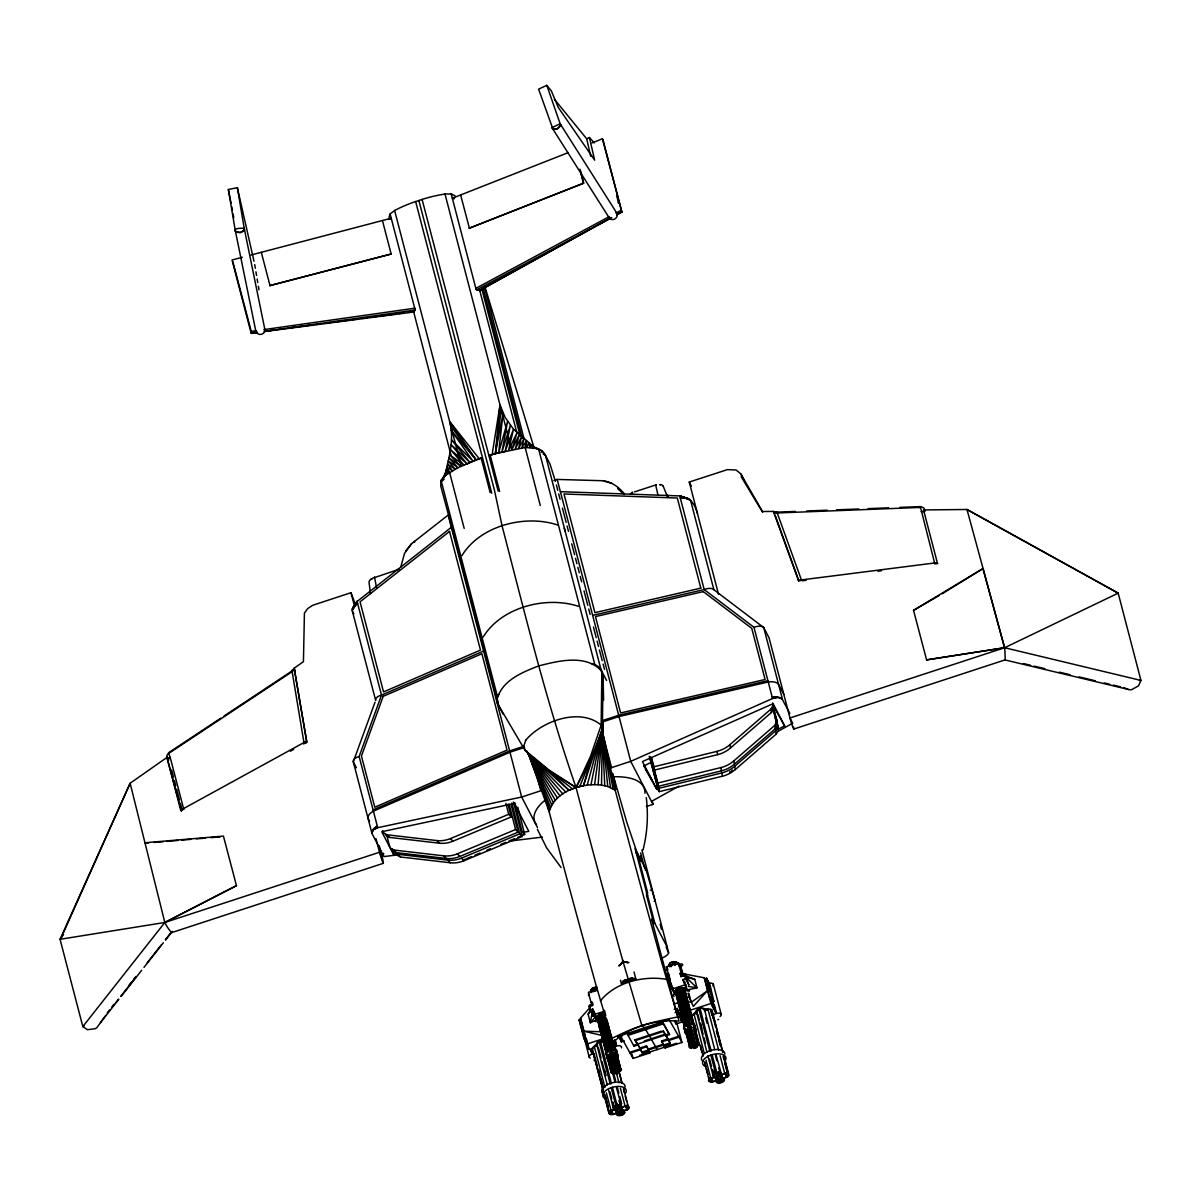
<?xml version="1.0" encoding="UTF-8"?>
<svg xmlns="http://www.w3.org/2000/svg" width="1201" height="1201" viewBox="0 0 1201 1201"><rect width="100%" height="100%" fill="white"/><g stroke="black" fill="none" stroke-linecap="round" stroke-linejoin="round"><path stroke-width="1.5" d="M618.62 203.299L616.804 196.138M451.321 527.329L357.087 601.476L352.554 608.442L352.313 610.934L375.658 700.423A12.1 5.42 -0.1 0 1 381.513 695.109L483.598 651.062M606.7 1019.139L611.759 1038.505C632.296 1028.101 655.656 1018.673 679.075 1021.12L662.081 963.637A1621.305 162.015 71.9 0 1 618.41 802.433L615.197 790.183L607.766 786.475L601.536 785.079L603.082 677.679L545.554 455.509L542.206 450.975L533.95 446.982L513.488 429.192L505.111 417.423L500.006 404.947L492.125 454.563L488.912 455.599L491.419 454.819A81.052 42.065 -14.6 0 1 505.981 451.231M611.549 767.619L603.052 735.057L603.247 720.33L618.71 715.271L767.904 680.697M561.017 125.144L557.144 128.837L552.82 128.957M251.64 332.872L232.769 261.413M244.524 229.811L240.275 232.499L235.516 231.628M645.012 793.26C645.162 778.098 624.94 776.431 613.561 776.762L609.222 768.385L630.72 761.359L772.558 698.517L777.587 697.496L781.941 698.667L789.868 713.559M466.468 464.156A81.052 42.065 -14.6 0 1 480.01 458.557L482.472 457.701L479.274 458.782L449.624 421.431C454.639 439.806 448.754 458.287 444.7 476.181L441.082 480.49L440.752 486.03L461.559 563.644M414.991 309.303L413.835 311.735M660.88 958.638A31.166 16.168 -14.6 0 0 665.099 956.506A8.842 4.594 -14.6 0 0 668.582 952.948L666.12 947.169L667.065 946.868L654.815 923.224L653.884 923.539L651.543 919.035L677.784 1016.902C655.446 1021.841 629.444 1025.534 613.035 1042.723L596.041 985.24A1621.305 162.015 71.9 0 1 552.37 824.036L549.172 811.786C554.832 791.744 579.227 783.878 598.143 784.718L602.076 729.833L601.176 725.149L601.851 671.344C586.178 653.824 558.525 660.82 538.603 665.955C522.405 672.23 502.153 680.321 497.244 698.817L498.475 705.152L503.219 714.31M591.958 1011.452L593.234 1016.361L589.075 1006.708L589.181 1005.282L592.919 1004.066L591.958 1002.204L591.027 1002.52L588.37 992.326L597.422 989.369M681.132 975.212L684.87 973.981L684.765 975.407L681.027 976.623L680.171 973.35L681.102 973.05L682.063 974.897M552.13 127.997C554.742 131.434 561.182 127.786 560.146 123.793L546.8 85.331L538.603 89.144L553.015 129.348M492.125 454.563L495.382 453.603L500.006 404.947M264.851 329.449L244.208 228.28C223.986 227.469 243.323 238.248 244.208 228.28L237.363 187.686L228.355 189.503L235.201 230.097L255.843 331.266A4.624 4.414 -14.3 0 0 264.881 330.62M621.818 211.871L616.623 214.919L621.848 212.067L603.127 140.247L602.392 138.821L592.048 142.919M353.289 607.151L356.757 604.178L357.087 601.476L352.869 607.796M606.595 680.487L601.851 671.344A34.994 18.165 -14.6 0 0 594.795 664.453L538.498 448.634L525.152 447.478L495.382 453.603L501.327 409.151M555.447 481.406L550.043 464.171L545.554 455.509L543.407 454.023L543.633 452.372M594.6 784.613L602.076 729.833L615.197 790.183L611.084 771.988M618.41 202.864L618.635 201.423M377.324 826.153L372.956 829.636L371.965 833.419L383.96 856.568L398.702 854.752M592.318 1011.752L590.352 1022.757L596.432 1019.919M495.382 453.603L503.024 413.309L498.67 452.702L507.558 421.446L501.958 451.846L510.35 425.379L505.261 451.051L513.488 429.192L508.578 450.315L516.955 432.87L511.896 449.624L519.222 434.867L515.214 448.994L521.564 436.894L518.532 448.438L523.981 438.935L521.85 447.928L526.458 440.992L526.849 447.448L528.95 443.019L529.911 447.538L531.458 445.031L536.412 448.874M526.458 440.992L525.152 447.478L540.285 505.471M590.952 784.733L602.076 729.833L603.052 735.057M1005.102 659.889L793.741 729.082L792.945 727.476A12.025 1.201 71.9 0 1 789.958 717.973L1004.637 647.729L1118.176 593.144L966.985 509.494L1118.176 593.144L1140.95 680.427L1138.548 685.816L1131.612 689.674A8.902 7.566 -27.4 0 1 1129.435 689.704L1005.057 659.95L1005.162 658.043A12.565 0.886 87.5 0 0 1004.637 647.714L966.985 509.494L923.539 509.93L937.29 562.638L798.29 580.323M643.045 849.918C647.369 832.878 648.42 814.999 646.288 797.569M534.715 767.229L540.855 790.753L521.669 797.029L377.714 827.684L373.076 830.131L371.965 833.419L353.289 761.809L375.012 702.18M400.759 567.112L404.572 553.301L411.553 543.723L448.138 515.094L521.669 797.029L537.463 827.504M919.335 507.483L776.507 512.992L774.93 511.791L774.615 513.758L773.399 511.416L762.5 511.521L740.732 473.795L736.033 469.981L727.431 469.621L689.254 482.036L718.528 594.3M591.613 992.296C589.331 988.663 594.255 986.697 597.092 987.297M597.678 1017.727A2.132 1.096 -14.6 0 1 597.257 1017.637L596.732 1016.631A2.132 1.096 -14.6 0 1 597.723 1015.776L598.849 1014.5A2.132 1.096 -14.6 0 1 599.96 1013.284L600.995 1012.953A2.132 1.096 -14.6 0 1 602.782 1013.194L604.719 1013.434M597.497 1017.457L597.888 1015.896A1.771 0.916 -14.6 0 1 599.614 1015.581M600.86 1013.194L599.299 1014.38A1.726 0.901 -14.6 0 0 599.779 1014.95M593.879 1060.198L594.855 1059.958M612.375 1071.487A1.771 0.916 -14.6 0 1 614.477 1071.262L614.912 1072.088A1.771 0.916 -14.6 0 1 613.216 1073.093L611.549 1072.703L612.375 1071.487L608.637 1057.135L612.72 1071.157A2.132 1.096 -14.6 0 1 614.717 1071.082L615.227 1072.073A2.132 1.096 -14.6 0 1 613.756 1073.139L613.246 1073.274A2.132 1.096 -14.6 0 1 611.759 1073.214L611.234 1072.223A2.132 1.096 -14.6 0 1 612.21 1071.352M602.256 1014.71L602.422 1014.62A2.132 1.096 -14.6 0 0 602.992 1013.419L617.479 1069.01A2.132 1.096 -14.6 0 1 616.924 1070.196L615.017 1070.631A1.726 0.901 -14.6 0 1 613.786 1069.971L614.777 1068.965M617.134 1111.51L616.984 1112.126A4.249 2.207 -14.6 0 1 614.026 1114.258L612.945 1114.528A4.249 2.207 -14.6 0 1 610.018 1114.408L608.982 1112.411A4.249 2.207 -14.6 0 1 610.949 1110.685L611.955 1110.279A4.249 2.207 -14.6 0 1 615.948 1110.129L618.11 1115.053L622.253 1114.603L624.01 1112.666A3.528 1.832 -14.6 0 0 621.487 1111.3L618.155 1112.396A3.528 1.832 -14.6 0 0 617.569 1114.768L618.11 1115.053M609.523 1112.892L611.279 1110.94A3.558 1.847 -14.6 0 1 615.467 1110.49L616.323 1112.156A3.558 1.847 -14.6 0 1 612.945 1114.168L609.523 1112.892M620.947 1070.121L618.83 1069.34L618.02 1071.067A1.786 0.931 -14.6 0 0 620.121 1070.842L620.947 1070.121L617.044 1055.078M614.101 1107.907L617.224 1105.536L620.407 1105.851A3.453 1.786 -14.6 0 1 619.821 1108.178L616.563 1109.244A3.453 1.786 -14.6 0 1 614.101 1107.907L612.705 1102.563M628.393 1108.208C628.769 1104.094 618.905 1107.382 622.568 1110.114A3.558 1.847 -14.6 0 0 626.757 1109.649L628.393 1108.208L627.462 1104.635M669.633 966.775C667.276 962.767 672.98 960.86 676.013 962.001M677.995 990.149L675.532 990.6L675.502 991.936M686.191 1022.937L677.304 988.858L678.16 987.913L692.662 1043.504L691.806 1044.45A1.726 0.901 -14.6 0 0 693.037 1045.11L694.673 1044.57A1.726 0.901 -14.6 0 0 694.959 1043.414L692.467 1043.354A2.132 1.096 -14.6 0 0 691.416 1044.525L691.476 1044.795A2.132 1.096 -14.6 0 0 692.932 1045.335L694.944 1044.675A2.132 1.096 -14.6 0 0 695.499 1043.489L680.817 987.672A2.132 1.096 -14.6 0 0 679.015 987.432L677.965 987.762A2.132 1.096 -14.6 0 0 676.914 988.933L675.773 990.194A2.132 1.096 -14.6 0 0 675.698 992.206M698.952 1044.6L697.301 1043.699A1.771 0.916 -14.6 0 0 695.604 1044.705L696.04 1045.546A1.771 0.916 -14.6 0 0 698.141 1045.32L698.952 1044.6L695.049 1029.557M699.357 1044.27L699.282 1044.585A2.132 1.096 -14.6 0 1 698.306 1045.44L697.796 1045.651A2.132 1.096 -14.6 0 1 695.799 1045.726L695.289 1044.72A2.132 1.096 -14.6 0 1 696.76 1043.654L697.271 1043.519A2.132 1.096 -14.6 0 1 698.772 1043.579L699.357 1044.27L684.27 988.003A2.132 1.096 -14.6 0 0 682.799 987.928M696.25 1011.182A4.249 2.207 -14.6 0 1 698.366 1008.84L700.453 1008.164A4.249 2.207 -14.6 0 1 704.026 1008.645L707.974 1009.2A4.249 2.207 -14.6 0 1 710.947 1009.305L711.983 1011.302A4.249 2.207 -14.6 0 1 711.562 1011.933M717.703 1019.694L718.693 1019.439M713.799 1075.3L716.922 1072.913L720.105 1073.229A3.453 1.786 -14.6 0 1 719.519 1075.556L716.261 1076.621A3.453 1.786 -14.6 0 1 713.799 1075.3L712.403 1069.941M716.832 1078.903L716.682 1079.504A4.249 2.207 -14.6 0 1 713.724 1081.651L712.643 1081.921A4.249 2.207 -14.6 0 1 708.665 1080.96A4.249 2.207 -14.6 0 1 710.647 1078.063L711.653 1077.657A4.249 2.207 -14.6 0 1 715.646 1077.507L717.808 1082.446L721.966 1081.981L723.708 1080.044A3.528 1.832 -14.6 0 0 721.2 1078.693L717.853 1079.789A3.528 1.832 -14.6 0 0 717.267 1082.146L717.808 1082.446M728.091 1075.586L727.236 1073.919L724.788 1073.814A3.558 1.847 -14.6 0 0 721.411 1075.826L722.266 1077.492A3.558 1.847 -14.6 0 0 726.455 1077.027L728.091 1075.586L724.969 1063.501M587.244 785.079L602.076 729.833L613.005 788.757M444.295 476.752L445.346 473.194L446.202 474.92L442.584 478.614L445.346 473.194M607.766 786.475L602.076 729.833L583.491 785.679L591.027 758.807L602.076 729.833L610.528 787.511M461.98 555.568C480.16 525.588 525.092 514.193 557.474 524.957M483.222 637.01C501.402 607.03 546.335 595.636 578.717 606.4M356.352 767.754L353.289 761.809A12.1 5.42 -0.1 0 1 359.144 756.495L381.513 695.109L357.087 601.476L352.554 608.442M355.901 604.719L357.087 601.476L353.815 606.52M168.816 757.756L168.545 758.612A3.888 3.303 -27.4 0 0 168.515 759.467M579.753 786.49L591.027 758.807L576.06 787.526L569.574 790.093M61.221 937.711L130.128 783.262L166.939 757.441L181.456 810.75M379.276 845.864L382.368 857.739A12.025 1.201 71.9 0 1 383.329 863.324L171.998 932.486L170.302 931.165A12.565 3.258 55.7 0 1 164.822 922.458L130.128 783.262L60.05 939.302L82.824 1026.585L87.433 1029.692L95.134 1028.747A8.902 7.566 -27.4 0 0 96.981 1027.471L105.703 1015.445M600.425 1000.928C615.167 982.268 643.586 975.362 666.45 979.325M793.741 729.082L793.756 729.052A12.025 1.201 71.9 0 0 793.621 727.1M353.109 609.357L357.087 601.476L352.328 609.087M355.121 605.304L357.087 601.476L354.43 605.904M353.019 608.862L357.087 601.476L352.208 609.733M595.516 1016.722L590.352 1022.757L588.13 1014.214L589.961 1010.957M405.923 550.749L411.553 543.723M620.497 980.151L621.412 983.634L622.779 981.532A2.732 1.411 -14.6 0 1 623.394 980.932L623.935 980.601A3.288 1.711 -14.6 0 1 624.79 980.241L630.42 978.395A3.288 1.711 -14.6 0 1 631.351 978.169L632.011 978.109A2.732 1.411 -14.6 0 1 633.002 978.184L635.824 978.92L634.023 971.954M592.874 1048.128L593.789 1047.122M692.572 1015.506L693.487 1014.5M455.044 195.763L451.216 193.961L444.986 194.022A81.052 42.065 -14.6 0 0 424.584 198.645L413.174 202.384A81.052 42.065 -14.6 0 0 394.604 210.505L390.115 213.943L389.004 217.366M390.715 218.942L391.226 218.222L382.428 220.534L391.166 254.011L269.985 285.568L391.166 254.011M541.156 452.402L542.206 450.975M63.458 934.708L60.05 939.302L164.837 922.473L379.516 852.245L382.368 857.739M264.43 331.566L413.699 311.99L415.186 310.038L264.4 331.431M630.375 494.121L631.11 493.356M148.729 842.922L144.841 842.772L223.431 836.106L236.462 885.647L164.837 922.473L82.824 1026.585L84.19 1025.744M107.234 1012.863L109.516 1009.966M111.813 1007.054L114.095 1004.141M128.987 985.255L131.284 982.343M133.566 979.431L135.863 976.533M116.092 1002.265L118.404 999.322M120.716 996.395L135.728 977.344M147.273 962.692L161.129 945.097M165.348 939.752L170.617 933.057M100.524 1022.531L118.824 999.307M121.106 996.395L141.703 970.273M143.985 967.375L163.381 942.755M165.603 939.918L172.313 931.421A11.545 3.002 55.7 0 1 172.058 932.426L172.058 932.426M530.392 756.06L524.912 750.1L498.475 705.152A34.994 18.165 -14.6 0 1 497.379 696.31L498.88 694.433M630.42 978.395L628.423 980.887L621.412 983.634M588.13 1014.214L590.276 1011.572M497.379 696.31L441.082 480.49L444.7 476.181M628.934 962.526A2.732 1.411 -14.6 0 0 627.958 962.436L623.049 961.836L619.476 965.619L622.989 961.431L619.566 949.105A1633.165 163.201 71.9 0 1 576.06 787.526C546.32 701.954 525.002 613.816 502.153 526.248L494.422 490.143L418.864 200.477M590.922 1048.833L592.258 1053.968L589.676 1048.983L588.325 1048.503L580.383 1018.298L590.156 1007.414M624.325 1040.877L621.427 1041.822L619.776 1038.625L621.923 1036.238M619.476 965.619L622.989 961.431L627.943 962.436M372.28 578.357L399.393 569.154M389.214 219.273L389.424 219.062A8.842 2.387 -19.7 0 1 390.445 218.252M440.647 482.397L444.1 479.079L441.082 480.49M717.042 751.346L717.613 754.633L654.53 770.051L653.96 766.763L717.042 751.346A28.013 24.02 -9.8 0 0 729.953 744.65L770.892 709.16L772.798 705.858A8.272 7.101 -9.8 0 0 772.693 703.065M717.613 754.663A28.013 24.02 -9.8 0 0 730.523 747.938L771.462 712.448L773.369 709.145A8.272 7.101 -9.8 0 0 773.264 706.353M650.582 757.381L658.403 786.295L721.486 770.862A28.013 24.02 -9.8 0 0 734.396 764.166L733.841 760.909L774.765 725.389L776.672 722.086A8.272 7.101 -9.8 0 0 776.567 719.294L772.663 704.837M734.411 764.196L775.336 728.677L777.242 725.374A8.272 7.101 -9.8 0 0 777.137 722.582L776.567 719.294M777.497 724.638L778.068 727.926A8.272 7.101 -9.8 0 1 778.173 730.718L776.266 734.021L735.342 769.526L734.772 766.238L775.696 730.733L777.602 727.431A8.272 7.101 -9.8 0 0 777.497 724.638L772.603 706.578M631.351 978.169L628.423 980.887L623.409 980.917M604.779 1013.644L603.277 1014.395L612.15 1048.458M684 989.519L684.3 988.318L682.799 988.123A1.771 0.916 -14.6 0 0 681.117 989.129M706.969 1052.271L696.265 1011.212L693.953 1013.704A4.249 2.207 -14.6 0 0 691.776 1016.151M691.236 1047.572A1.786 0.931 -14.6 0 0 692.932 1046.566C692.572 1043.684 687.002 1047.918 691.221 1047.572M168.74 752.652L166.924 755.474A3.888 3.303 -27.4 0 0 167.074 757.125L168.17 759.798A3.002 1.561 -17.5 0 1 170.182 757.336L169.011 754.408M631.801 978.109L628.423 980.887L623.559 980.812M546.245 799.401C538.739 804.67 529.251 815.884 536.592 824.832M632.011 978.109L628.423 980.887L623.935 980.601M686.191 998.857L688.894 996.8L687.978 993.287M688.128 1001.784L691.221 1002.355L707.569 990.63L693.292 1006.363L688.894 996.8M303.538 743.989L306.81 742.188L294.185 668.176L303.433 661.691L304.423 613.126L307.681 608.562L312.845 605.244L350.992 592.693L355.676 605.229M169.191 752.336L220.819 718.138M223.941 716.066L294.35 669.452L293.149 670.113A4.309 1.381 -84.4 0 0 292.774 671.239L169.761 752.712A1.862 1.576 -27.4 0 0 168.981 754.423M631.426 493.116L632.507 492.11L632.537 493.671M1139.389 680.532L1140.95 680.427L1004.637 647.729L926.587 659.889L913.541 610.348L982.973 568.583L942.185 593.729M939.032 595.621L913.541 610.348M591.162 992.566L590.952 989.834M668.972 964.313L669.422 966.295M677.034 963.923L676.043 962.001M616.308 1070.301L616.653 1070.091A1.726 0.901 -14.6 0 0 616.939 1068.935L614.462 1068.875A2.132 1.096 -14.6 0 0 613.396 1070.046L613.471 1070.316A2.132 1.096 -14.6 0 0 614.912 1070.857L615.993 1070.661M694.193 1046.476L693.833 1046.687A1.771 0.916 -14.6 0 0 693.547 1047.872L696.76 1046.822A1.771 0.916 -14.6 0 0 695.499 1046.146L693.593 1046.596A2.132 1.096 -14.6 0 0 693.037 1047.797L693.217 1048.023A2.132 1.096 -14.6 0 0 695.559 1048.128A2.132 1.096 -14.6 0 0 697.12 1046.762L697.045 1046.476A2.132 1.096 -14.6 0 0 695.604 1045.936L694.523 1046.131M356.757 604.178L357.658 603.668M651.482 801.397L679.09 786.115M778.158 731.274L792.78 723.197M590.577 228.926L479.589 290.612L476.091 289.321M593.834 227.124L610.153 218.147M618.32 213.658L621.788 211.736L602.392 138.821M611.729 217.606L479.379 290.507L479.92 291.122M181.171 811.08L180.69 810.15L306.33 741.257M290.417 751.18L293.705 749.379M609.312 216.615L475.671 288.465L476.602 289.951L610.003 218.402M615.903 213.087L621.052 210.325L621.713 212.352M643.661 766.088L651.948 761.959M778.023 729.217L784.658 725.929L773.129 703.681L642.46 761.569L656.917 789.462L645.432 769.21M554.367 99.218L586.673 138.791L589.406 137.53L594.33 142.904M373.076 809.864L509.659 750.94L523.396 746.452M383.84 833.104L386.947 834.77L436.819 840.565A28.013 23.119 -43.6 0 0 450.435 838.598L508.684 814.293L511.221 816.935L452.942 841.21A28.013 23.119 -43.6 0 1 439.341 843.192L389.469 837.412L386.362 835.746A8.272 6.831 -43.6 0 1 385.296 833.869M443.694 855.803A28.013 23.119 -43.6 0 0 457.311 853.851L515.559 829.546L518.096 832.188L459.818 856.463A28.013 23.119 -43.6 0 1 446.217 858.445L396.345 852.665L393.237 850.999A8.272 6.831 -43.6 0 1 392.367 849.632M447.808 860.096A28.013 23.119 -43.6 0 0 461.409 858.16L519.673 833.839L522.195 836.497L463.931 860.772A28.013 23.119 -43.6 0 1 450.33 862.753M466.423 858.73L471.558 856.583M474.995 855.157L480.13 853.025M486.99 850.158L490.413 848.732M500.697 844.453L505.831 842.306M509.269 840.88L514.403 838.733M517.841 837.307L524.687 834.455L517.781 807.207M595.201 990.72L594.15 991.05A2.132 1.096 -14.6 0 0 593.729 991.305M603.668 1040.907A4.249 2.207 -14.6 0 0 600.74 1040.772L598.668 1041.462A4.249 2.207 -14.6 0 0 596.552 1043.804L594.255 1046.326L604.944 1087.46M694.193 1014.079L696.865 1013.389M617.044 1071.517L615.573 1072.118A2.132 1.096 -14.6 0 0 615.017 1073.319L615.212 1073.544A2.132 1.096 -14.6 0 0 617.539 1073.649A2.132 1.096 -14.6 0 0 619.1 1072.283L619.04 1071.998A2.132 1.096 -14.6 0 0 617.584 1071.457L615.828 1072.208A1.771 0.916 -14.6 0 0 615.528 1073.394L618.755 1072.343A1.771 0.916 -14.6 0 0 617.494 1071.667M692.662 1043.504L678.79 987.477L693.367 1043.264M608.667 1090.238L613.441 1108.613A4.249 2.207 -14.6 0 0 616.353 1109.694L620.377 1108.373A4.249 2.207 -14.6 0 0 621.487 1105.986L616.443 1087.686M720.78 1072.898A4.249 2.207 -14.6 0 0 717.207 1072.418L715.12 1073.093A4.249 2.207 -14.6 0 0 713.019 1075.435L713.139 1076.006A4.249 2.207 -14.6 0 0 716.051 1077.072L720.075 1075.751A4.249 2.207 -14.6 0 0 721.185 1073.364L716.141 1055.078M711.818 1077.973L709.311 1080.75L712.658 1081.546A3.558 1.847 -14.6 0 0 716.036 1079.534L715.165 1077.867L711.818 1077.973L712.613 1081.561M726.785 1077.297L725.779 1077.702A4.249 2.207 -14.6 0 1 721.786 1077.837L720.75 1075.841A4.249 2.207 -14.6 0 1 723.723 1073.709L724.788 1073.439A4.249 2.207 -14.6 0 1 727.716 1073.574L728.752 1075.556A4.249 2.207 -14.6 0 1 726.785 1077.297L725.809 1073.739M568.043 152.692L452.327 198.225L454.248 198.75M583.641 183.198L469.306 228.205L583.641 183.198L579.978 169.206M449.624 421.431L476.106 459.923L457.941 467.744L446.202 474.92L446.021 470.146L448.318 473.149L446.727 467.069L452.282 470.687L447.463 463.976L455.074 469.201L448.213 460.884L457.941 467.744L448.979 457.851L460.854 466.318L449.744 454.864L463.811 464.952L450.615 449.759L466.829 463.631L451.201 444.73L469.876 462.34L451.486 439.791L472.969 461.109L451.156 430.288L476.106 459.923L479.274 458.782M553.871 480.505L557.189 479.424L599.93 480.655C609.823 480.505 618.47 486.435 624.415 493.941M634.563 491.855L656.346 484.784M524.041 747.607L509.99 752.216L373.406 811.14A11.86 6.155 -14.6 0 0 368.106 818.391M603.232 721.711L619.04 716.532L768.235 681.973A11.86 6.155 -14.6 0 1 778.428 684.15L783.818 694.418M646.393 806.517L653.014 804.355L652.098 800.812M654.185 901.366L655.115 901.05L646.048 869.674L637.115 852.44L636.185 852.74L638.677 857.574M645.117 869.974L646.048 869.674M650.387 890.196L651.317 889.881M653.884 923.539L646.618 895.721L646.543 892.463L647.474 892.148L637.115 852.44M646.618 895.721L647.564 895.421L647.474 892.148M673.941 990.84L674.767 994.023L672.185 989.039L666.39 966.805L678.445 962.857L681.552 968.847M624.79 980.241L628.423 980.887L632.717 979.476M679 966.174L680.006 965.844M589.075 1006.708L592.814 1005.477L591.958 1002.204M589.931 1009.981L592.739 1009.065L595.321 1014.049M685.561 984.235L687.347 991.08L682.814 979.596L685.621 978.68L688.924 985.045L684.87 973.981M667.231 974.927L666.69 973.891L670.759 988.978L672.965 988.588L672.935 987.567M592.739 1009.065L594.165 1014.56L604.508 1011.182M672.185 989.039L684.255 985.09M586.328 1043.204L583.881 1038.475L579.047 1019.934L580.924 1019.334L585.307 1036.178M683.789 973.891L704.206 977.779L704.747 978.815L706.623 978.199L709.986 984.7L713.904 1001.469L711.638 1001.304L712.568 1000.988L714.445 1008.164L713.499 1008.48L710.782 999.667L711.713 999.352L714.445 1008.164M678.295 987.868L680.457 987.838L689.344 1021.901M581.329 1025.939L583.206 1033.13L579.888 1022.276L580.834 1021.976M706.518 980.857L707.464 980.541L708.425 982.403L710.767 991.395L707.464 980.541M684.465 988.513L684.78 988.993A2.132 1.096 -14.6 0 1 683.804 989.864M707.494 982.703L708.425 982.403M582.245 1031.284L583.176 1030.968M709.806 989.549L708.875 989.849L709.836 991.711L707.959 984.505M673.746 1004.096L678.625 1002.505M583.881 1038.475L585.758 1037.859L586.538 1039.375L585.608 1039.676L587.484 1046.852L589.271 1048.203L588.325 1048.503M704.747 978.815L709.581 997.34L711.457 996.74L713.904 1001.469M674.181 1009.38L677.064 1008.435L681.823 1022.066L676.043 1023.958L674.437 1020.865M709.581 997.34L711.713 999.352M585.608 1039.676L586.959 1040.171M711.217 1000.523L712.568 1000.988M675.037 1012.653L677.919 1011.707L678.67 1013.149M604.328 1038.355L587.094 1043.999L588.415 1046.551L587.484 1046.852M690.245 1010.251L710.917 1003.496L713.589 1006.528L712.658 1006.843L710.782 999.667M667.441 1020.28L620.362 1035.682L633.077 1058.426L649.906 1052.917L646.423 1045.921L639.983 1048.038L637.251 1043.264L637.731 1044.975L633.993 1046.206L627.613 1034.586L663.147 1022.967L669.527 1034.571L665.789 1035.802L663.312 1031.464L635.254 1040.651L635.029 1039.796L647.294 1035.772M669.527 1034.571L663.387 1023.822L627.853 1035.442L627.613 1034.586M714.025 1007.384L712.658 1006.843M597.332 1045.621A4.249 2.207 -14.6 0 0 595.186 1046.011L594.18 1046.416A4.249 2.207 -14.6 0 0 592.228 1048.158L592.859 1049.104M711.863 1015.01L710.467 1009.666L712.013 1010.131M622.508 959.764L641.98 1025.939L644.772 1027.696L649.291 1036.058L649.05 1035.202L661.331 1031.179M644.276 1040.967L649.531 1039.24M651.287 1038.67L663.553 1034.662M669.287 1033.716L633.753 1045.335L633.993 1046.206M661.586 1040.967L668.041 1038.85L670.323 1043.759L663.883 1045.876L661.586 1040.967L665.069 1047.963L681.898 1042.453L676.598 1022.156M629.834 1052.286L646.663 1046.777M661.826 1041.822L678.655 1036.313L681.898 1042.453M630.06 1053.142L640.448 1049.749L642.265 1052.947L648.72 1050.83L649.906 1052.917M668.507 1040.576L678.895 1037.169M646.423 1045.921L648.24 1049.119L663.417 1044.149M635.029 1039.796L642.04 1052.076L670.083 1042.903L670.323 1043.759M639.578 1055.364L647.985 1052.616M649.666 1052.061L676.613 1043.249M621.082 1105.52A4.249 2.207 -14.6 0 0 617.509 1105.04L615.422 1105.716A4.249 2.207 -14.6 0 0 613.321 1108.058M294.921 670.083A3.048 1.606 -24.1 0 0 293.404 669.933L293.044 670.008A3.002 1.576 -24.1 0 0 291.933 670.383L304.003 742.954L306.81 742.188L294.185 668.176M242.362 257.284L232.033 259.986L250.919 332.302L251.429 333.428L257.044 332.482L251.324 333.277M250.979 255.017L382.428 220.534M582.95 785.724L576.06 787.526L550.749 771.973L528.425 753.928L526.563 750.7M692.151 1023.988L682.258 988.078A2.132 1.096 -14.6 0 0 680.787 989.144M700.438 1008.585L697.03 1011.032A3.453 1.786 -14.6 0 0 697.15 1011.497M693.292 1043.068L693.517 1043.008A2.132 1.096 -14.6 0 1 695.304 1043.249M691.251 1047.752L691.761 1047.617A2.132 1.096 -14.6 0 0 693.247 1046.551L692.737 1045.561A2.132 1.096 -14.6 0 0 690.74 1045.621L690.26 1045.816A2.132 1.096 -14.6 0 0 689.239 1047.287A2.132 1.096 -14.6 0 0 691.236 1047.752M615.287 1068.59L615.497 1068.53A2.132 1.096 -14.6 0 1 617.284 1068.77M625.09 1106.061L624.01 1106.331A4.249 2.207 -14.6 0 0 621.052 1108.463L622.088 1110.46A4.249 2.207 -14.6 0 0 626.081 1110.309L627.087 1109.904A4.249 2.207 -14.6 0 0 629.069 1107.007A4.249 2.207 -14.6 0 0 625.09 1106.061L620.377 1088.211M658.403 786.295L657.833 783.007L720.915 767.574L721.486 770.862M721.831 772.919L722.401 776.206L659.319 791.624L658.764 788.336L721.831 772.919A28.013 24.02 -9.8 0 0 734.757 766.223M632.101 979.806L635.824 978.92M592.648 615.392L704.176 589.556A12.1 5.975 -30.2 0 1 713.904 589.766L763.716 627.538L769.09 637.926L789.958 717.973L792.105 722.101M687.933 989.759L697 987.868L694.763 979.325L685.201 975.602M523.321 832.278L528.83 831.362L514.358 803.469L381.738 831.723L393.267 853.971L396.93 853.356M1004.637 647.729L926.587 659.889M383.299 863.354L382.503 861.748A12.025 1.201 71.9 0 1 379.516 852.245L375.988 838.688M256.429 330.665L250.679 331.491L251.414 332.902L257.164 332.152M263.785 329.629L414.93 308.192L415.081 309.513M680.321 498.115C690.125 495.277 695.304 505.546 697.496 513.638M772.153 696.985L778.353 697.015L782.406 699.147L763.716 627.538A12.1 5.975 -30.2 0 0 753.988 627.327L704.176 589.556L679.751 495.923L560.372 491.659M270.045 330.455L275.569 329.735M279.248 329.254L284.772 328.534M288.45 328.053L293.975 327.318M297.653 326.837L303.177 326.117M306.856 325.636L312.38 324.916M316.058 324.435L321.583 323.7M325.261 323.219L330.785 322.499M334.463 322.018L339.988 321.298M343.666 320.802L349.176 320.082M352.869 319.601L358.378 318.881M362.071 318.4L367.581 317.664M371.274 317.184L376.784 316.464M380.462 315.983L385.986 315.262M389.664 314.782L395.189 314.046M398.867 313.566L404.392 312.845M408.07 312.365L413.594 311.644L451.111 455.479M802.448 580.774L806.126 580.308M877.841 571.181L881.519 570.715M937.771 563.569L934.843 563.93L920.792 508.473A1.862 1.576 -27.4 0 0 919.32 507.513M509.254 841.15L542.432 837.067M600.995 1013.164L602.437 1013.359L612.27 1051.01M543.407 454.023L544.759 453.888M154.208 842.456L163.351 841.691M167.014 841.376L177.973 840.445M181.636 840.13L190.764 839.364M196.258 838.898L205.386 838.118M210.866 837.652L220.008 836.887M660.595 484.664L660.55 484.649A3.918 2.852 -64.3 0 0 659.889 484.859M774.99 512.211L795.482 511.431M806.667 510.995L827.159 510.2M836.481 509.84L858.835 508.984M868.143 508.624L888.635 507.828M899.819 507.392L920.837 506.612L923.734 507.888A3.888 3.303 -27.4 0 1 924.395 509.374M611.849 483.372L603.442 480.94M598.143 784.718L601.536 785.079M389.484 845.924A8.272 6.831 -43.6 0 0 390.715 848.356L393.823 850.023L443.694 855.833L446.217 858.475M393.748 850.773A8.272 6.831 -43.6 0 0 394.814 852.665L397.921 854.316L447.793 860.126L450.315 862.768L400.443 856.974L397.351 855.307A8.272 6.831 -43.6 0 1 396.27 853.416M688.263 986.366L697 987.868L684.945 976.278M592.063 663.943L594.795 664.453M623.049 961.836L628.123 962.782M537.763 449.159L540.48 449.729M601.536 1035.367L583.731 1031.149L601.251 1031.794L598.924 1026.239M1023.357 663.537L1030.548 665.249M1034.136 666.12L1044.93 668.702M1059.327 672.155L1070.121 674.752M1079.114 676.899L1095.297 680.787M1104.289 682.934L1109.694 684.24M1113.282 685.095L1120.488 686.822M682.769 987.943L680.997 987.898A2.132 1.096 -14.6 0 1 680.442 989.099M702.12 1008.525L703.336 1008.975A3.453 1.786 -14.6 0 1 703.666 1009.365M687.963 977.674L694.763 979.325M1128.445 689.539L1124.076 687.678M687.392 498.37L679.751 495.923L681.417 497.965M688.188 498.64L679.751 495.923L682.498 497.875M686.507 498.145L679.751 495.923L683.564 497.845M688.909 498.985L679.751 495.923L684.6 497.89M687.918 498.79L679.751 495.923L690.56 500.277L713.904 589.766M685.576 497.98L679.751 495.923L690.11 499.796M617.674 1037.229L617.899 1035.667M603.638 1041.597L599.314 1041.657L597.332 1043.654A3.453 1.786 -14.6 0 0 597.437 1044.104M924.335 510.23L925.37 511.025M572.502 788.862L550.749 771.973L569.079 790.393L528.425 753.928L549.172 811.786L546.695 800.872M741.167 476.677L762.635 512.302M640.794 861.267L641.589 860.967L640.899 855.682M617.884 488.702L624.07 494.512M549.653 809.474L528.425 753.928L565.836 792.09M524.687 834.455L522.165 831.813L514.809 802.748M450.42 838.568L452.942 841.21M457.296 853.821L459.818 856.463M461.409 858.115L463.931 860.772M436.819 840.565L439.341 843.222M386.947 834.77L389.469 837.412M393.823 850.023L396.345 852.665M397.921 854.316L400.443 856.974M550.523 807.147L528.425 753.928L562.804 793.936M592.198 1049.329L602.917 1089.097M561.062 867.497L546.725 848.011L537.372 829.275M546.8 85.331L551.334 90.871L558.315 107.505L594.66 160.183L589.406 137.53M670.759 988.978L670.924 988.228M551.739 804.805L528.425 753.928L560.011 795.918M450.54 425.77L476.106 459.923M374.502 576.93L376.619 588.22M553.331 802.493L528.425 753.928L557.474 798.034M616.849 213.162L560.146 123.793L551.965 127.606L608.652 216.976M560.297 124.664L560.927 125.67M560.266 125.144L560.792 125.97M528.425 753.928L555.237 800.226M669.182 1019.709L678.655 1036.313M665.309 1034.076L668.041 1038.85M663.072 1030.608L670.083 1042.903M663.883 1045.876L665.069 1047.963M649.05 1035.202L657.247 1049.584M635.254 1040.651L637.731 1044.975M773.174 705.663L784.658 725.929M644.231 766.463L653.074 782.046M639.517 859.18L640.223 860.426M446.727 467.069L449.534 472.218L464.186 528.41M531.458 445.031L532.899 447.763M740.732 473.795L743.584 479.304M689.254 482.036L691.386 486.165M617.824 487.456L618.95 489.618M653.014 804.355L630.72 761.359L557.189 479.424M713.499 1008.48L716.081 1013.464L712.959 1001.469M682.814 979.596L686.116 985.976M666.39 966.805L667.936 969.792M681.823 1022.066L677.814 1009.876M414.24 541.396L414.69 542.267M590.517 990.089L591.417 991.816M600.47 1013.104L601.401 1014.89M614.312 1042.093L616.383 1046.086L614.717 1039.661M591.027 1002.52L591.988 1004.366M594.165 1014.56L596.747 1019.544L595.681 1015.415M580.383 1018.298L580.924 1019.334M579.047 1019.934L580.759 1023.237M579.888 1022.276L580.849 1024.138M586.463 1041.327L586.869 1042.123M352.313 610.934L353.845 613.906M368.046 818.406L369.578 821.349M236.462 885.647L164.837 922.473M167.074 757.125L168.71 760.263M655.671 484.949L657.968 495.187M397.366 569.439L397.396 570.595M638.722 857.544L626.637 821.829L612.645 773.249M672.44 987.552L673.731 992.026M663.267 486.33L667.321 496.463M776.792 511.761L801.517 580.188A3.002 1.576 -18.6 0 0 800.512 580.699M775.245 515.484L798.89 580.954M773.399 511.416L798.77 581.254M564.23 528.215L565.416 531.638M671.99 986.336L670.909 982.883M484.724 286.108L534.235 448.303M663.147 1022.967L663.387 1023.822M665.549 1034.947L665.789 1035.802M648.24 1049.119L648.72 1050.83M642.04 1052.076L642.265 1052.947M639.983 1048.038L640.448 1049.749M633.077 1058.426L631.921 1054.028M982.973 568.583L1004.396 647.279M772.738 706.323L777.137 722.582M774.15 713.469L778.068 727.926M775.245 718.258L776.717 723.678A8.272 7.101 -9.8 0 1 776.897 725.914M651.512 757.726L653.96 766.763M651.107 757.396L657.833 783.007M650.447 757.621L658.764 788.336M650.041 757.306L659.319 791.624M649.666 756.66L658.538 790.663L649.246 756.33M670.338 980.902L668.642 973.501M776.431 696.745L776.642 697.556M775.396 696.715L775.651 697.691M774.345 696.745L774.645 697.886M773.249 696.835L773.609 698.171M753.988 627.327L772.558 698.517M580.278 170.752L583.476 183.002M713.319 984.159L721.14 1014.139M714.445 1005.177L716.231 1012.038M706.623 978.199L711.457 996.74M711.307 998.556L713.169 1005.732M710.376 998.872L712.238 1006.048M704.206 977.779L710.917 1003.496M712.118 1010.747L722.837 1051.806M724.233 1057.165L728.887 1075.015M711.547 1009.621L722.717 1052.466M723.648 1056.039L728.301 1073.889M715.646 1026.885L711.352 1010.341M716.577 1030.458L720.3 1044.735M724.954 1062.585L728.211 1075.075M711.803 1013.119L713.199 1018.463M716.457 1030.968L717.853 1036.313M718.919 1040.291L720.315 1045.651M723.107 1056.355L724.038 1059.928M726.8 1072.538L727.731 1076.111M726.245 1073.033L727.175 1076.591M725.524 1073.454L726.455 1077.027M718.678 1050.244L707.974 1009.2L706.954 1009.456A4.249 2.207 -14.6 0 0 704.417 1010.972M720.075 1055.604L724.743 1073.454M722.311 1077.492L723.242 1081.065M714.745 1049.719L704.432 1009.11A4.249 2.207 -14.6 0 1 704.402 1010.281M721.14 1073.814L722.071 1077.387M721.756 1077.988L722.687 1081.561M705.663 1017.908L707.059 1023.252M715.451 1055.394L716.847 1060.738M718.708 1067.884L720.105 1073.229M720.03 1074.76L721.966 1081.981M718.798 1072.388L719.729 1075.961M718.333 1072.133L719.264 1075.706M720.195 1078.753L721.125 1082.326M718.303 1075.105L720.24 1082.551M717.267 1073.109L718.198 1076.681M717.072 1072.733L718.003 1076.306M711.187 1051.115L700.018 1008.27L698.772 1008.675L709.941 1051.521M712.118 1054.673L716.772 1072.523M718.408 1079.083L719.339 1082.656M716.772 1075.826L718.513 1082.611M715.18 1071.232L716.577 1076.591M710.872 1055.094L715.526 1072.928M716.336 1078.588L717.267 1082.146M700.423 1023.042L701.819 1028.386M712.523 1069.445L713.919 1074.805M697.961 1014.605L699.372 1019.964M700.303 1023.537L703.095 1034.241M704.026 1037.814L705.422 1043.174M709.611 1059.237L711.472 1066.368M707.899 1055.829L713.019 1075.465M684.765 975.407L685.621 978.68M556.378 484.979L557.774 490.323M558.705 493.896L560.101 499.241M562.428 508.158L566.151 522.435M567.082 525.993L568.478 531.352M571.736 543.828L574.573 554.682M575.519 558.3L576.93 563.734M577.876 567.352L579.287 572.787M580.233 576.405L581.644 581.824M584.016 590.877L587.784 605.364M588.73 608.982L590.141 614.402M593.444 627.027L596.206 637.626M597.122 641.154L598.503 646.453M599.434 649.981L602.196 660.58M603.112 664.108L604.493 669.407M688.879 993.362L691.221 1002.355M710.827 1078.078L711.758 1081.651M704.176 1053.052L693.938 1013.779L694.884 1013.404A4.249 2.207 -14.6 0 1 697.045 1013.013M706.038 1060.198L710.692 1078.048M682.033 970.498L683.399 975.752M709.986 1078.048L710.917 1081.606M683.249 976.338L680.066 964.133A2.132 1.096 -14.6 0 1 682.513 964.358A2.132 1.096 -14.6 0 1 681.598 965.934M684.54 981.307L686.837 990.074M709.266 1077.867L710.196 1081.44M700.483 1045.861L703.14 1056.159M704.687 1061.924L705.618 1065.497M706.398 1068.65L707.944 1074.415M708.725 1077.582L709.656 1081.155M678.445 962.857L681.102 973.05M699.898 1044.585L701.864 1052.196M704.552 1062.435L709.311 1080.75M684.285 988.318L693.878 1024.618M601.701 672.38L603.082 677.679L603.608 700.168M680.171 973.35L681.027 976.623M684.015 988.183L693.848 1025.834M694.779 1029.422L698.772 1044.855M683.669 988.093L693.487 1025.744M694.418 1029.332L698.502 1045.095M676.568 961.941L677.214 964.403M683.249 988.078L692.602 1023.928M694.013 1029.317L697.751 1043.654M693.532 1029.182L697.301 1043.699M674.046 961.746L675.007 965.439M673.701 961.551L674.677 965.259M691.221 1029.077L694.493 1041.627M680.201 987.687L689.554 1023.552M690.485 1027.14L694.223 1041.477M679.841 987.612L694.779 1044.78M679.451 987.597L693.938 1043.174M679.015 987.642L693.502 1043.219M671.96 962.121L672.605 964.598M641.904 849.978L668.657 952.663M677.814 988.123L692.316 1043.714M677.544 988.363L686.897 1024.228M687.828 1027.816L692.046 1043.954M677.364 988.618L686.251 1022.682M688.128 1029.858L691.866 1044.194M687.933 1029.512L691.806 1044.45M660.16 924.26L661.526 929.544M670.218 962.692L671.119 966.715M686.567 1025.909L676.974 989.219A2.132 1.096 -14.6 0 0 677.934 989.729M687.512 1029.482L691.716 1045.621M676.764 990.089L686.116 1025.954M687.062 1029.542L691.266 1045.681M640.673 852.965L644.667 868.278M676.313 990.209L685.666 1026.059M686.612 1029.647L690.815 1045.786M685.231 1026.239L676.238 990.044A2.132 1.096 -14.6 0 1 677.814 989.864M686.041 1029.677L690.38 1045.966M675.532 990.6L684.885 1026.45M685.816 1030.038L690.035 1046.176M682.408 1017.127L683.819 1022.501M688.488 1040.426L690.365 1047.602M675.247 990.84L684.615 1026.705M684.87 1027.801L690.005 1047.527M675.082 991.095L684.12 1025.864M684.9 1028.762L689.734 1047.377M647.564 895.421L654.815 923.224M677.064 1008.435L677.919 1011.707M635.029 848.311L646.543 892.463M661.045 956.762L662.847 963.697M460.629 194.952L469.456 228.4M484.513 287.144L524.221 439.386M675.112 1020.4L676.043 1023.958M483.162 288.33L522.33 438.455M481.991 289.501L520.273 436.263M479.634 290.041L516.685 432.075M451.216 193.961L475.806 288.225M444.986 194.022L511.341 448.393M490.188 455.179L499.631 491.434M422.091 199.411L498.175 491.119M415.636 201.528L491.734 493.221M481.196 458.121L490.173 492.56M620.031 1036.433L621.427 1041.822M619.025 1035.757L619.776 1038.625M615.633 1041.222L616.533 1044.645M613.471 1040.937L616.323 1051.926M617.209 1055.274L621.007 1069.851M613.291 1040.742L616.263 1052.181M613.02 1040.591L620.512 1069.28M611.264 1035.127L615.002 1049.464M608.096 1059.327A6.005 3.123 -14.6 0 1 608.006 1055.018A6.005 3.123 -14.6 0 1 615.903 1053.127L620.151 1069.19M604.403 1010.326L605.784 1015.611M607.571 1022.561L614.582 1049.449M615.528 1053.037L619.731 1069.175M614.582 1051.115L604.253 1013.599A2.132 1.096 -14.6 0 0 602.767 1014.665M615.077 1053.082L619.296 1069.22M604.328 1013.749L613.681 1049.614M614.627 1053.202L618.83 1069.34M394.604 210.505L460.959 464.877M619.1 1071.517L622.013 1082.702M623.754 1089.367L628.528 1107.682M603.908 1013.929L613.261 1049.779M614.206 1053.367L618.41 1069.506M619.236 1072.913L621.878 1083.212M623.424 1088.977L624.355 1092.55M625.286 1096.108L626.682 1101.467M603.548 1014.139L612.9 1050.004M613.846 1053.592L618.05 1069.731M627.117 1105.16L628.048 1108.718M613.561 1053.832L617.764 1069.971M596.026 987.267L596.672 989.729M595.696 987.072L596.657 990.78M613.02 1054.223L616.473 1067.149M626.547 1105.641L627.477 1109.214M602.181 1013.209L611.534 1049.073M612.465 1052.661L616.683 1068.8M601.836 1013.134L616.759 1070.301M626.111 1106.361L627.042 1109.934M616.518 1069.896L617.449 1073.484M625.856 1106.076L626.787 1109.634M601.431 1013.119L615.933 1068.695M616.068 1070.016L617.014 1073.604M615.497 1068.74L600.785 1012.998L614.642 1069.025M615.633 1070.061L616.563 1073.649M616.653 1073.934L618.98 1082.867M593.955 987.642L594.915 991.35M599.794 1013.644L609.147 1049.509M610.093 1053.097L614.296 1069.235M599.524 1013.884L608.877 1049.749M609.823 1053.337L614.026 1069.475M599.359 1014.139L608.171 1048.458M610.108 1055.379L613.786 1069.971M592.213 988.213L593.174 991.921M390.115 213.943L414.705 308.222M592.138 988.528L592.784 991.005M608.727 1052.121L598.969 1014.74A2.132 1.096 -14.6 0 0 599.915 1015.25M609.658 1055.709L613.396 1070.061M613.771 1073.514L615.633 1080.645M617.494 1087.791L618.89 1093.15M619.821 1096.708L621.683 1103.854M622.959 1109.604L623.889 1113.162M597.888 1015.896L607.241 1051.761M622.598 1110.114L623.529 1113.687M607.09 1051.626L598.218 1015.566A2.132 1.096 -14.6 0 1 599.794 1015.4M612.72 1073.409L615.047 1082.341M621.427 1106.436L622.358 1110.009M597.528 1016.121L606.88 1051.971M607.811 1055.559L612.015 1071.697M622.043 1110.61L622.974 1114.168M597.242 1016.361L606.595 1052.226M607.526 1055.814L611.744 1071.953M597.062 1016.616L607.045 1054.973M607.826 1057.856L611.729 1072.898M618.995 1100.491L620.407 1105.851M597.002 1016.872L611.459 1073.063M596.672 1016.917L611.159 1072.493M620.332 1107.382L622.253 1114.603M619.1 1105.01L620.031 1108.568M620.031 1109.589L621.427 1114.948M618.635 1104.755L619.566 1108.328M618.605 1107.727L620.527 1115.174M616.909 1103.569L618.5 1109.304M611.489 1083.722L600.32 1040.892L599.059 1041.297L610.243 1084.128M612.42 1087.295L617.074 1105.145M618.71 1111.691L619.641 1115.264M617.074 1108.448L618.005 1112.021M617.884 1111.661L618.815 1115.234M611.174 1087.701L616.879 1109.199M616.638 1111.195L617.569 1114.768M615.272 1106.691L616.203 1110.264M604.448 1069.926L605.844 1075.285M612.825 1102.068L614.221 1107.412M598.263 1047.227L601.055 1057.931M601.986 1061.504L605.709 1075.781M609.913 1091.844L611.774 1098.99M607.271 1084.878L596.687 1044.36A4.249 2.207 -14.6 0 0 597.738 1045.185M612.015 1110.595L612.945 1114.168M606.34 1092.805L612.06 1114.258M610.288 1110.655L611.219 1114.228M609.583 1110.49L610.513 1114.048M598.338 1069.145L599.734 1074.49M600.8 1078.468L603.457 1088.782M604.989 1094.531L608.246 1107.037M609.042 1110.189L609.973 1113.762M594.615 1055.769L597.407 1066.488M598.338 1070.046L603.457 1089.682M605.334 1096.828L608.126 1107.532M604.779 1096.243L609.432 1114.093M592.093 1048.698L608.847 1112.967M587.004 1041.177L588.415 1046.551M587.334 1043.909L588.745 1049.284M462.025 565.446L483.267 646.889L482.036 640.538M483.733 648.645L498.475 705.152M586.013 1040.471L587.889 1047.647M581.449 1027.29L589.271 1057.285M350.992 592.693L354.655 606.745M261.308 252.315L270.045 285.793M359.144 756.495L377.714 827.684M376.408 826.648L376.754 827.999M375.553 827.204L375.853 828.345M374.772 827.774L375.027 828.75M374.081 828.375L374.292 829.17M170.182 757.351L183.828 809.624M171.623 769.961L173.454 776.987M174.37 780.485L175.751 785.754M176.667 789.267L179.414 799.791M180.33 803.304L182.162 810.315M166.939 757.441L180.69 810.15M513.458 801.983L522.195 836.497M511.851 802.974L519.673 833.839M511.191 804.94L518.096 832.188M509.119 804.115L515.559 829.546M507.993 804.22L511.221 816.935M505.921 803.394L508.684 814.293M386.722 835.04L389.484 845.924M253.996 261.187L237.363 187.686M696.265 1011.212L696.385 1011.737A4.249 2.207 -14.6 0 0 697.436 1012.563M624.715 1112.501L624.595 1111.976A4.249 2.207 -14.6 0 0 621.683 1110.895L617.659 1112.216A4.249 2.207 -14.6 0 0 616.548 1114.603L616.954 1115.068A4.249 2.207 -14.6 0 0 621.608 1115.279A4.249 2.207 -14.6 0 0 624.715 1112.531M586.673 138.791L590.712 156.235M228.355 189.503L231.087 203.209M233.009 213.928L233.775 217.576M244.208 229.166L244.434 230.307M244.088 229.616L244.283 230.562M243.893 230.052L244.043 230.832M236.087 231.628L236.252 232.394M235.501 230.922L235.951 232.243M461.109 560.687L461.724 563.87M231.733 206.782L232.363 210.355M774.765 725.389L775.336 728.677M775.696 730.733L776.266 734.021M770.892 709.16L771.462 712.448M729.968 744.665L730.538 747.953M254.717 264.625L255.318 268.228M255.933 271.816L256.534 275.419M257.149 279.022L257.75 282.625M258.365 286.228L258.966 289.816M383.524 853.28L383.674 854.211M251.009 332.467L250.934 331.776M370.463 593.579L369.067 582.575A3.903 3.333 -6.8 0 1 371.8 578.957M602.076 729.833L604.749 785.664M393.252 850.278L393.267 853.971M303.988 742.939A3.002 1.531 -10.7 0 1 306.21 742.834M618.665 965.889A2.732 1.411 -14.6 0 1 619.281 965.274M465.327 859.195A28.013 23.119 -43.6 0 1 464.202 859.571M392.172 849.122A8.272 6.831 -43.6 0 1 392.006 848.582M383.84 833.104A8.272 6.831 -43.6 0 1 382.609 830.672M370.644 579.528A3.918 3.183 17.4 0 1 371.815 579.137M602.437 1013.359A1.726 0.901 -14.6 0 1 602.422 1014.275M607.136 1055.619A6.005 3.123 -14.6 0 1 607.045 1051.325A6.005 3.123 -14.6 0 1 614.942 1049.419A6.005 3.123 -14.6 0 1 616.398 1053.382M596.221 1021.706A2.132 1.096 -14.6 0 1 595.636 1020.144A2.132 1.096 -14.6 0 1 598.759 1019.469M615.903 1053.127A6.005 3.123 -14.6 0 1 617.374 1057.09M589.015 995.674A2.132 1.096 -14.6 0 1 589.045 994.068M603.082 1093.826A12.025 6.245 -14.6 0 1 610.754 1083.152A12.025 6.245 -14.6 0 1 625.166 1086.89M590.322 1058.111A4.249 2.207 -14.6 0 1 589.721 1055.484A4.249 2.207 -14.6 0 1 594.405 1053.577M594.525 1046.687A3.558 1.847 -14.6 0 1 597.152 1046.011M605.98 1099.14A12.025 6.245 -14.6 0 1 611.879 1087.43A12.025 6.245 -14.6 0 1 625.781 1092.91M581.854 1027.771A4.249 2.207 -14.6 0 1 581.9 1025.504M614.507 1047.002A4.249 2.207 -14.6 0 1 619.536 1045.741A4.249 2.207 -14.6 0 1 621.412 1047.933M613.576 776.747A185.059 91.997 -84.3 0 1 616.053 789.297M921.197 511.641A3.002 1.546 -11.8 0 1 924.26 511.806M774.525 513.382A3.048 1.516 -5.3 0 1 776.822 511.761M453.528 197.61A8.842 2.387 -19.7 0 1 454.533 197.76M732.64 770.081A28.013 24.02 -9.8 0 1 731.649 770.802M730.628 771.462A28.013 24.02 -9.8 0 1 729.577 772.093M733.826 760.879A28.013 24.02 -9.8 0 1 720.915 767.619M735.312 769.511A28.013 24.02 -9.8 0 1 722.417 776.251M667.171 494.842A3.903 3.318 -27.4 0 1 668.417 496.268M660.175 484.679A3.903 3.183 -45.9 0 1 663.267 486.33M680.457 987.838A1.726 0.901 -14.6 0 1 680.442 988.753M678.13 989.504A1.726 0.901 -14.6 0 1 677.304 988.858M685.336 1030.158A6.005 3.123 -14.6 0 1 684.885 1025.939A6.005 3.123 -14.6 0 1 692.737 1023.852A6.005 3.123 -14.6 0 1 694.553 1027.711A6.005 3.123 -14.6 0 1 694.598 1032.26M671.404 966.084A2.132 1.096 -14.6 0 1 672.17 965.529M685.276 991.456A2.132 1.096 -14.6 0 1 688.158 989.879A2.132 1.096 -14.6 0 1 688.804 991.606M686.296 1033.866A6.005 3.123 -14.6 0 1 686.206 1029.377A6.005 3.123 -14.6 0 1 694.508 1027.756M674.226 996.184A2.132 1.096 -14.6 0 1 673.506 994.773A2.132 1.096 -14.6 0 1 676.343 993.858M667.035 970.153A2.132 1.096 -14.6 0 1 667.065 968.546M703.035 1061.414A12.025 6.245 -14.6 0 1 709.956 1050.695A12.025 6.245 -14.6 0 1 724.879 1053.983M708.26 983.469A4.249 2.207 -14.6 0 1 712.613 983.499A4.249 2.207 -14.6 0 1 712.869 985.946M713.124 1015.596A4.249 2.207 -14.6 0 1 719.234 1013.119A4.249 2.207 -14.6 0 1 720.03 1016.526M705.557 1010.551A3.558 1.847 -14.6 0 1 708.02 1009.546M706.038 1066.653A12.025 6.245 -14.6 0 1 711.082 1054.988A12.025 6.245 -14.6 0 1 725.629 1059.988M616.969 213.117A4.624 4.309 -53.1 0 1 614.732 219.047A4.624 4.309 -53.1 0 1 608.952 217.471M617.269 1070.241L617.779 1071.247A2.132 1.096 -14.6 0 0 619.776 1071.172L620.256 1070.977A2.132 1.096 -14.6 0 0 621.277 1069.521A2.132 1.096 -14.6 0 0 619.281 1069.04L618.755 1069.175A2.132 1.096 -14.6 0 0 617.269 1070.241M525.768 740.206L524.011 745.416L524.912 750.1L548.827 769.886L576.06 787.526L590.532 756.24L601.176 725.149C580.293 707.209 541.786 720.87 525.768 740.206M383.194 696.325L361.441 756.045L374.787 807.192L507.032 750.13L481.886 653.749L383.194 696.325M449.519 531.427L360.06 601.821L383.554 691.911L480.475 650.101L449.519 531.427M718.228 1079.083L717.357 1079.594A4.249 2.207 -14.6 0 0 716.246 1081.981L716.652 1082.461A4.249 2.207 -14.6 0 0 721.306 1082.671A4.249 2.207 -14.6 0 0 724.428 1079.909L724.293 1079.354A4.249 2.207 -14.6 0 0 721.381 1078.288L718.228 1079.083M700.814 588.13L594.93 612.66L563.975 493.986L677.304 498.025L700.814 588.13M703.291 591.613L595.471 616.593L620.617 712.974L765.097 679.496L751.751 628.363L703.291 591.613"/></g></svg>
